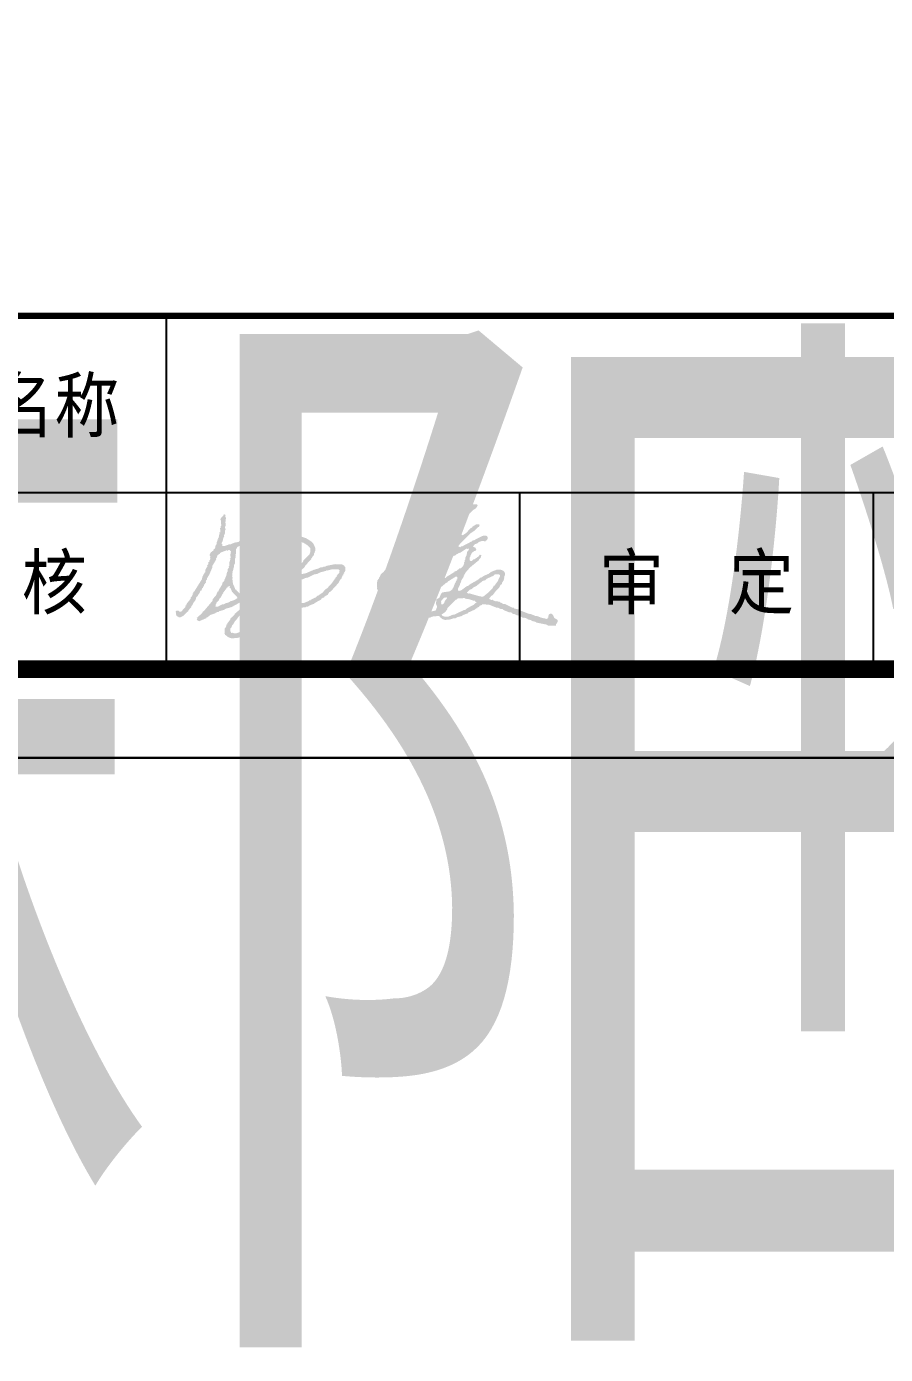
# Model space of a CAD drawing. Extents: x -124594 to 516503, y -3148 to 203159.
# Drawn here: x -102482 to -97625, y 140374 to 147884 of the extents above; entities that cross this region are included whole.
import ezdxf
from ezdxf.enums import TextEntityAlignment as Align

# ---------------------------------------------------------------- set-up
doc = ezdxf.new("R2018")
doc.units = 0
doc.header["$LTSCALE"] = 1000
doc.header["$MEASUREMENT"] = 0
for name, color, linetype in [('_签字', 2, 'Continuous'), ('PUB_TITLE', 4, 'Continuous'), ('S-PL', 2, 'Continuous'), ('图签目录', 255, 'Continuous'), ('打印框线', 7, 'Continuous'), ('标准打印框线2025-06-18-12-15', 7, 'Continuous')]:
    doc.layers.add(name, color=color, linetype=linetype)
doc.styles.get("Standard").update_dxf_attribs({"font": 'gbenor.shx', "bigfont": 'gbcbig.shx'})
doc.styles.add('宋体', font='宋体.ttf')

# ---------------------------------------------------------------- blocks, each defined once
blk = doc.blocks.new('ztwj01_202506190428')
at = {"layer": '_签字'}
h = blk.add_hatch(color=256, dxfattribs=at)
h.dxf.hatch_style = 1
h.paths.add_polyline_path([(24706.3, 1227.9), (24704.4, 1226), (24708.2, 1226)], flags=16)
h.paths.add_polyline_path([(24613.1, 1381.9), (24611.2, 1380), (24615, 1380)], flags=16)
h.paths.add_polyline_path([(24603.6, 935.2), (24601.7, 933.3), (24613.1, 927.6), (24615, 929.5), (24675.9, 912.4), (24693, 910.5), (24721.5, 933.3), (24746.2, 958), (24753.8, 973.2), (24755.7, 971.3), (24774.7, 996), (24788, 1024.5), (24788, 1034), (24780.4, 1037.8), (24759.5, 1037.8), (24750, 1028.3), (24715.8, 1013.1), (24704.4, 1003.6), (24691.1, 999.8), (24654.9, 971.3), (24635.9, 961.8), (24630.2, 954.2), (24618.8, 950.4)], flags=16)
h.paths.add_polyline_path([(24461.1, 811.6), (24459.2, 809.7), (24461.1, 804), (24474.4, 798.3), (24497.2, 798.3), (24523.8, 809.7), (24531.4, 809.7), (24586.5, 836.3), (24592.2, 836.3), (24603.6, 845.8), (24639.7, 864.8), (24656.8, 880.1), (24649.2, 882), (24647.3, 887.7), (24637.8, 887.7), (24635.9, 891.5), (24634, 889.6), (24618.8, 895.3), (24599.8, 899.1), (24597.9, 897.2), (24588.4, 902.9), (24550.4, 901), (24540.9, 893.4), (24542.8, 891.5), (24539, 893.4), (24491.5, 845.8), (24489.6, 838.2), (24478.2, 823)], flags=16)
h.paths.add_polyline_path([(24457.3, 878.2), (24455.4, 876.3), (24457.3, 866.8), (24466.8, 868.7), (24474.4, 876.3), (24472.5, 878.2), (24476.3, 880.1), (24476.3, 885.8), (24489.6, 902.9), (24485.8, 906.7), (24472.5, 904.8), (24464.9, 897.2), (24464.9, 893.4), (24463, 895.3), (24455.4, 885.8)], flags=16)
h.paths.add_polyline_path([(24447.8, 802.1), (24445.9, 800.2), (24449.7, 800.2)], flags=16)
h.paths.add_polyline_path([(24379.3, 967.5), (24377.4, 965.6), (24383.1, 954.2), (24390.7, 954.2), (24402.1, 963.7), (24430.7, 978.9), (24434.5, 984.6), (24445.9, 990.3), (24478.2, 1016.9), (24482, 1016.9), (24485.8, 1022.6), (24529.5, 1049.2), (24531.4, 1053), (24542.8, 1056.8), (24561.8, 1072), (24567.5, 1072), (24580.8, 1085.3), (24586.5, 1100.5), (24584.6, 1104.4), (24588.4, 1108.2), (24588.4, 1117.7), (24592.2, 1121.5), (24592.2, 1129.1), (24599.8, 1146.2), (24603.6, 1165.2), (24613.1, 1176.6), (24609.3, 1184.2), (24605.5, 1180.4), (24597.9, 1182.3), (24563.7, 1159.5), (24554.2, 1157.6), (24552.3, 1153.8), (24544.7, 1151.9), (24533.3, 1142.4), (24527.6, 1142.4), (24520, 1134.8), (24514.3, 1134.8), (24501, 1125.3), (24502.9, 1123.4), (24491.5, 1119.6), (24459.2, 1094.8), (24440.2, 1087.2), (24432.6, 1079.6), (24407.8, 1070.1), (24400.2, 1064.4), (24394.5, 1066.3), (24388.8, 1060.6), (24388.8, 1039.7), (24385, 1034), (24386.9, 1024.5), (24383.1, 1015), (24385, 1003.6), (24381.2, 994.1), (24383.1, 986.5), (24379.3, 982.7)], flags=16)
h.paths.add_polyline_path([(24314.7, 815.4), (24312.8, 813.5), (24316.6, 809.7), (24322.3, 809.7), (24324.2, 813.5), (24331.8, 811.6), (24333.7, 815.4), (24337.5, 813.5), (24345.1, 817.3), (24347, 815.4), (24425, 832.5), (24432.6, 851.5), (24430.7, 864.8), (24426.9, 866.8), (24428.8, 895.3), (24445.9, 904.8), (24455.4, 927.6), (24463, 935.2), (24504.8, 940.9), (24520, 952.3), (24518.1, 954.2), (24523.8, 959.9), (24535.2, 988.4), (24539, 990.3), (24537.1, 994.1), (24544.7, 1003.6), (24542.8, 1007.4), (24546.6, 1009.3), (24548.5, 1020.7), (24544.7, 1024.5), (24539, 1024.5), (24493.4, 996), (24489.6, 990.3), (24485.8, 990.3), (24449.7, 959.9), (24447.8, 961.8), (24430.7, 944.7), (24398.3, 927.6), (24360.3, 897.2), (24348.9, 870.6), (24343.2, 864.8), (24341.3, 857.2), (24337.5, 857.2), (24333.7, 843.9), (24318.5, 826.8)], flags=16)
h.paths.add_polyline_path([(24092.3, 952.3), (24094.2, 959.9), (24092.3, 986.5), (24096.1, 1003.6), (24103.7, 1013.1), (24103.7, 1020.7), (24107.5, 1020.7), (24115.1, 1037.8), (24130.3, 1051.1), (24147.4, 1072), (24219.7, 1125.3), (24272.9, 1157.6), (24280.5, 1167.1), (24286.2, 1193.7), (24286.2, 1208.9), (24290, 1212.7), (24290, 1239.3), (24295.7, 1248.8), (24291.9, 1250.7), (24295.7, 1254.5), (24293.8, 1256.4), (24297.6, 1264), (24295.7, 1267.8), (24303.3, 1319.1), (24309, 1322.9), (24307.1, 1324.8), (24322.3, 1324.8), (24318.5, 1275.4), (24320.4, 1262.1), (24316.6, 1254.5), (24316.6, 1241.2), (24312.8, 1229.8), (24312.8, 1199.4), (24320.4, 1188), (24326.1, 1191.8), (24324.2, 1193.7), (24326.1, 1191.8), (24366, 1214.6), (24369.8, 1220.3), (24375.5, 1220.3), (24394.5, 1235.5), (24398.3, 1235.5), (24400.2, 1239.3), (24402.1, 1237.4), (24432.6, 1258.3), (24470.6, 1296.3), (24482, 1305.8), (24485.8, 1305.8), (24487.7, 1311.5), (24514.3, 1334.3), (24537.1, 1359.1), (24546.6, 1364.8), (24571.3, 1389.5), (24569.4, 1391.4), (24580.8, 1397.1), (24584.6, 1402.8), (24590.3, 1402.8), (24597.9, 1412.3), (24620.7, 1429.4), (24634, 1433.2), (24656.8, 1433.2), (24662.6, 1427.5), (24653, 1410.4), (24639.7, 1402.8), (24613.1, 1378.1), (24599.8, 1370.5), (24535.2, 1311.5), (24531.4, 1311.5), (24510.5, 1288.7), (24480.1, 1267.8), (24474.4, 1267.8), (24455.4, 1248.8), (24455.4, 1245), (24472.5, 1229.8), (24470.6, 1224.1), (24474.4, 1220.3), (24474.4, 1208.9), (24478.2, 1205.1), (24482, 1189.9), (24480.1, 1174.7), (24483.9, 1172.8), (24478.2, 1174.7), (24476.3, 1169), (24474.4, 1172.8), (24472.5, 1170.9), (24466.8, 1172.8), (24453.5, 1188), (24453.5, 1193.7), (24444, 1210.8), (24434.5, 1216.5), (24421.2, 1216.5), (24396.4, 1199.4), (24360.3, 1163.3), (24352.7, 1159.5), (24345.1, 1161.4), (24337.5, 1170.9), (24324.2, 1169), (24309, 1153.8), (24299.5, 1136.7), (24301.4, 1131), (24297.6, 1131), (24295.7, 1110.1), (24291.9, 1108.2), (24293.8, 1100.5), (24288.1, 1087.2), (24288.1, 1070.1), (24284.3, 1064.4), (24284.3, 1049.2), (24280.5, 1039.7), (24282.4, 1034), (24276.7, 1026.4), (24276.7, 1001.7), (24272.9, 997.9), (24271, 986.5), (24267.2, 984.6), (24267.2, 971.3), (24259.6, 946.6), (24255.8, 942.8), (24257.7, 939), (24255.8, 931.4), (24252, 929.5), (24252, 916.2), (24248.2, 912.4), (24242.5, 880.1), (24244.4, 874.4), (24236.8, 855.3), (24236.8, 842), (24233, 838.2), (24234.9, 832.5), (24229.2, 823), (24233, 817.3), (24229.2, 815.4), (24229.2, 804), (24238.7, 796.4), (24257.7, 802.1), (24282.4, 823), (24282.4, 826.8), (24305.2, 851.5), (24303.3, 855.3), (24309, 859.1), (24314.7, 876.3), (24322.3, 882), (24320.4, 883.9), (24329.9, 897.2), (24326.1, 901), (24329.9, 910.5), (24328, 912.4), (24347, 946.6), (24350.8, 959.9), (24348.9, 967.5), (24352.7, 973.2), (24352.7, 984.6), (24348.9, 988.4), (24352.7, 988.4), (24354.6, 1001.7), (24358.4, 1005.5), (24356.5, 1045.4), (24358.4, 1060.6), (24362.2, 1066.3), (24358.4, 1070.1), (24358.4, 1121.5), (24360.3, 1136.7), (24364.1, 1138.6), (24362.2, 1140.5), (24381.2, 1140.5), (24390.7, 1131), (24388.8, 1113.9), (24394.5, 1102.4), (24404, 1100.5), (24415.4, 1106.3), (24440.2, 1129.1), (24447.8, 1131), (24457.3, 1142.4), (24466.8, 1146.2), (24480.1, 1159.5), (24483.9, 1169), (24489.6, 1169), (24540.9, 1216.5), (24548.5, 1220.3), (24558, 1231.7), (24559.9, 1241.2), (24550.4, 1246.9), (24544.7, 1245), (24525.7, 1264), (24523.8, 1277.3), (24527.6, 1279.2), (24527.6, 1283), (24542.8, 1286.8), (24552.3, 1279.2), (24552.3, 1275.4), (24561.8, 1265.9), (24578.9, 1258.3), (24597.9, 1271.6), (24620.7, 1296.3), (24628.3, 1302), (24630.2, 1300.1), (24634, 1307.7), (24653, 1319.1), (24670.2, 1319.1), (24674, 1317.2), (24670.2, 1305.8), (24664.5, 1303.9), (24645.4, 1284.9), (24622.6, 1269.7), (24563.7, 1210.8), (24552.3, 1195.6), (24563.7, 1189.9), (24569.4, 1195.6), (24575.1, 1195.6), (24618.8, 1218.4), (24620.7, 1222.2), (24624.5, 1220.3), (24635.9, 1229.8), (24641.6, 1229.8), (24689.2, 1254.5), (24691.1, 1252.6), (24693, 1256.4), (24710.1, 1256.4), (24715.8, 1252.6), (24719.6, 1245), (24717.7, 1235.5), (24706.3, 1224.1), (24687.3, 1226), (24670.2, 1220.3), (24662.6, 1212.7), (24645.4, 1207), (24635.9, 1193.7), (24653, 1186.1), (24651.1, 1184.2), (24654.9, 1178.5), (24649.2, 1169), (24643.5, 1169), (24630.2, 1159.5), (24620.7, 1140.5), (24620.7, 1134.8), (24616.9, 1132.9), (24616.9, 1117.7), (24622.6, 1112), (24628.3, 1112), (24637.8, 1121.5), (24643.5, 1121.5), (24670.2, 1140.5), (24674, 1148.1), (24683.5, 1146.2), (24679.7, 1131), (24670.2, 1121.5), (24670.2, 1117.7), (24618.8, 1075.8), (24594.1, 1047.3), (24586.5, 1034), (24588.4, 1032.1), (24584.6, 1032.1), (24582.7, 1022.6), (24571.3, 1005.5), (24565.6, 986.5), (24561.8, 984.6), (24561.8, 977), (24550.4, 954.2), (24554.2, 942.8), (24569.4, 946.6), (24599.8, 969.4), (24611.2, 973.2), (24618.8, 980.8), (24662.6, 1005.5), (24681.6, 1020.7), (24683.5, 1018.8), (24696.8, 1028.3), (24723.4, 1039.7), (24738.6, 1051.1), (24772.8, 1064.4), (24797.5, 1062.5), (24810.8, 1054.9), (24816.5, 1045.4), (24816.5, 1030.2), (24812.7, 1028.3), (24814.6, 1020.7), (24810.8, 1018.8), (24812.7, 1015), (24808.9, 1001.7), (24799.4, 988.4), (24799.4, 982.7), (24791.8, 977), (24784.2, 961.8), (24765.2, 942.8), (24748.1, 920), (24740.5, 916.2), (24729.1, 902.9), (24729.1, 897.2), (24740.5, 891.5), (24744.3, 891.5), (24746.2, 895.3), (24748.1, 891.5), (24765.2, 883.9), (24767.1, 885.8), (24786.1, 882), (24795.6, 874.4), (24797.5, 876.3), (24805.1, 870.6), (24818.4, 868.7), (24856.4, 849.6), (24867.8, 847.7), (24869.7, 843.9), (24904, 836.3), (24904, 832.5), (24947.7, 815.4), (24966.7, 811.6), (24987.6, 802.1), (25002.8, 800.2), (25019.9, 792.6), (25054.1, 785), (25059.8, 788.8), (25056, 790.7), (25061.7, 792.6), (25063.6, 807.8), (25069.3, 813.5), (25078.8, 815.4), (25088.3, 807.8), (25095.9, 790.7), (25114.9, 779.3), (25114.9, 769.8), (25109.2, 758.4), (25105.4, 756.5), (25105.4, 747), (25061.7, 747), (25052.2, 752.7), (24995.2, 764.1), (24987.6, 769.8), (24974.3, 771.7), (24961, 779.3), (24949.6, 781.2), (24938.2, 788.8), (24923, 792.6), (24919.2, 790.7), (24911.6, 796.4), (24900.2, 798.3), (24904, 800.2), (24894.4, 802.1), (24890.6, 805.9), (24886.8, 804), (24867.8, 813.5), (24860.2, 813.5), (24862.1, 815.4), (24856.4, 817.3), (24852.6, 823), (24839.3, 823), (24810.8, 834.4), (24801.3, 842), (24791.8, 842), (24776.6, 849.6), (24767.1, 849.6), (24729.1, 864.8), (24689.2, 868.7), (24687.3, 864.8), (24674, 859.1), (24670.2, 853.4), (24660.7, 849.6), (24660.7, 845.8), (24654.9, 845.8), (24647.3, 838.2), (24609.3, 821.1), (24607.4, 817.3), (24577, 805.9), (24575.1, 802.1), (24546.6, 794.5), (24537.1, 788.8), (24527.6, 788.8), (24502.9, 781.2), (24478.2, 779.3), (24461.1, 785), (24442.1, 802.1), (24405.9, 798.3), (24394.5, 792.6), (24381.2, 792.6), (24367.9, 786.9), (24356.5, 786.9), (24322.3, 777.4), (24293.8, 775.5), (24271, 767.9), (24215.9, 760.3), (24206.4, 762.2), (24193.1, 775.5), (24196.9, 785), (24196.9, 809.7), (24200.7, 813.5), (24200.7, 832.5), (24204.5, 836.3), (24206.4, 849.6), (24212.1, 859.1), (24212.1, 876.3), (24219.7, 901), (24223.5, 904.8), (24225.4, 931.4), (24229.2, 937.1), (24227.3, 939), (24233, 950.4), (24233, 958), (24236.8, 959.9), (24234.9, 965.6), (24248.2, 1003.6), (24246.3, 1005.5), (24252, 1022.6), (24255.8, 1058.7), (24265.3, 1089.1), (24263.4, 1096.7), (24267.2, 1098.6), (24265.3, 1104.4), (24269.1, 1113.9), (24263.4, 1119.6), (24240.6, 1112), (24240.6, 1108.2), (24233, 1106.3), (24221.6, 1094.8), (24208.3, 1089.1), (24195, 1077.7), (24191.2, 1077.7), (24183.6, 1068.2), (24177.8, 1066.3), (24153.1, 1043.5), (24126.5, 1013.1), (24109.4, 965.6), (24113.2, 950.4), (24118.9, 942.8), (24117, 937.1), (24122.7, 933.3), (24117, 921.9), (24115.1, 925.7), (24109.4, 923.8), (24107.5, 929.5), (24103.7, 927.6), (24105.6, 933.3), (24094.2, 954.2)])
h.paths.add_polyline_path([(23807.2, 1060.6), (23805.3, 1058.7), (23809.1, 1058.7)], flags=16)
h.paths.add_polyline_path([(23636.1, 925.7), (23634.2, 923.8), (23638, 899.1), (23641.8, 895.3), (23643.7, 897.2), (23651.3, 883.9), (23666.5, 874.4), (23677.9, 874.4), (23710.3, 887.7), (23712.2, 891.5), (23717.9, 889.6), (23717.9, 893.4), (23746.4, 906.7), (23755.9, 916.2), (23759.7, 916.2), (23784.4, 933.3), (23805.3, 956.1), (23809.1, 956.1), (23833.8, 982.7), (23847.1, 999.8), (23847.1, 1003.6), (23856.6, 1011.2), (23852.8, 1015), (23858.5, 1015), (23858.5, 1020.7), (23864.2, 1022.6), (23864.2, 1028.3), (23879.4, 1045.4), (23881.3, 1060.6), (23873.7, 1066.3), (23841.4, 1066.3), (23774.9, 1049.2), (23754, 1039.7), (23735, 1035.9), (23702.6, 1018.8), (23689.3, 1016.9), (23674.1, 1009.3), (23657, 1007.4), (23639.9, 999.8), (23639.9, 959.9), (23634.2, 939)], flags=16)
h.paths.add_polyline_path([(23624.7, 747), (23622.8, 745.1), (23626.6, 745.1)], flags=16)
h.paths.add_polyline_path([(23489.8, 1104.4), (23487.9, 1102.4), (23491.7, 1102.4)], flags=16)
h.paths.add_polyline_path([(23432.7, 963.7), (23430.8, 961.8), (23434.6, 961.8)], flags=16)
h.paths.add_polyline_path([(23371.9, 889.6), (23370, 887.7), (23371.9, 882)], flags=16)
h.paths.add_polyline_path([(23282.6, 1077.7), (23280.7, 1075.8), (23284.5, 1075.8)], flags=16)
h.paths.add_polyline_path([(23275, 1026.4), (23273.1, 1024.5), (23276.9, 1018.8), (23275, 1011.2), (23278.8, 982.7), (23288.3, 961.8), (23292.1, 950.4), (23295.9, 950.4), (23314.9, 929.5), (23335.8, 920), (23370, 931.4), (23390.9, 952.3), (23396.6, 959.9), (23394.7, 963.7), (23396.6, 961.8), (23404.2, 971.3), (23398.5, 973.2), (23404.2, 975.1), (23413.7, 988.4), (23413.7, 994.1), (23421.3, 1001.7), (23419.4, 1005.5), (23423.2, 1007.4), (23425.1, 1016.9), (23434.6, 1028.3), (23432.7, 1032.1), (23436.5, 1032.1), (23442.2, 1049.2), (23446, 1051.1), (23446, 1058.7), (23449.8, 1060.6), (23449.8, 1066.3), (23455.5, 1073.9), (23453.6, 1079.6), (23461.2, 1089.1), (23459.3, 1092.9), (23465, 1106.3), (23465, 1113.9), (23468.8, 1117.7), (23468.8, 1131), (23472.7, 1134.8), (23468.8, 1136.7), (23470.8, 1184.2), (23466.9, 1188), (23463.1, 1201.3), (23449.8, 1216.5), (23434.6, 1224.1), (23409.9, 1224.1), (23392.8, 1218.4), (23387.1, 1220.3), (23383.3, 1214.6), (23362.4, 1214.6), (23356.7, 1208.9), (23352.9, 1210.8), (23343.4, 1205.1), (23322.5, 1201.3), (23303.5, 1191.8), (23295.9, 1178.5), (23295.9, 1153.8), (23292.1, 1150), (23295.9, 1146.2), (23292.1, 1142.4), (23294, 1134.8), (23290.2, 1127.2), (23290.2, 1098.6), (23284.5, 1091), (23284.5, 1073.9), (23280.7, 1070.1), (23278.8, 1056.8), (23275, 1054.9), (23278.8, 1049.2), (23275, 1047.3)], flags=16)
h.paths.add_polyline_path([(23265.5, 1172.8), (23263.6, 1170.9), (23267.4, 1170.9)], flags=16)
h.paths.add_polyline_path([(23265.5, 733.7), (23263.6, 731.8), (23263.6, 716.6), (23269.3, 705.2), (23275, 707.1), (23284.5, 703.3), (23295.9, 703.3), (23328.2, 714.7), (23330.1, 718.5), (23349.1, 726.1), (23390.9, 756.5), (23404.2, 762.2), (23411.8, 769.8), (23423.2, 773.6), (23430.8, 783.1), (23440.3, 786.9), (23465, 809.7), (23468.8, 809.7), (23505, 840.1), (23529.7, 864.8), (23548.7, 891.5), (23554.4, 895.3), (23554.4, 899.1), (23567.7, 912.4), (23567.7, 918.1), (23577.2, 931.4), (23577.2, 937.1), (23563.9, 944.7), (23560.1, 942.8), (23535.4, 946.6), (23533.5, 942.8), (23527.8, 944.7), (23512.6, 939), (23486, 939), (23482.2, 935.2), (23480.3, 937.1), (23434.6, 925.7), (23423.2, 920), (23423.2, 912.4), (23427, 912.4), (23428.9, 908.6), (23409.9, 889.6), (23400.4, 885.8), (23400.4, 882), (23396.6, 878.2), (23394.7, 880.1), (23392.8, 872.5), (23385.2, 864.8), (23381.4, 864.8), (23335.8, 819.2), (23316.8, 805.9), (23294, 775.5), (23288.3, 771.7), (23288.3, 766), (23284.5, 766), (23280.7, 754.6), (23273.1, 748.9), (23271.2, 739.4)], flags=16)
h.paths.add_polyline_path([(23246.5, 969.4), (23244.6, 967.5), (23248.4, 967.5)], flags=16)
h.paths.add_polyline_path([(23179.9, 859.1), (23178, 857.2), (23181.8, 853.4), (23195.1, 855.3), (23216, 866.8), (23229.3, 868.7), (23233.2, 872.5), (23254.1, 878.2), (23265.5, 885.8), (23273.1, 885.8), (23280.7, 891.5), (23282.6, 889.6), (23303.5, 902.9), (23301.6, 910.5), (23276.9, 933.3), (23278.8, 935.2), (23275, 939), (23273.1, 937.1), (23269.3, 948.5), (23265.5, 950.4), (23269.3, 952.3), (23257.9, 965.6), (23261.7, 967.5), (23259.8, 971.3), (23252.2, 969.4), (23246.5, 961.8), (23240.8, 959.9), (23240.8, 956.1), (23221.7, 931.4), (23225.5, 927.6), (23219.8, 927.6), (23208.4, 904.8), (23202.7, 901), (23198.9, 891.5), (23183.7, 874.4), (23185.6, 868.7), (23181.8, 868.7)], flags=16)
h.paths.add_polyline_path([(22955.6, 815.4), (22955.6, 823), (22953.7, 824.9), (22959.4, 832.5), (22972.7, 830.6), (22976.5, 824.9), (22986, 826.8), (23007, 849.6), (23010.8, 855.3), (23008.9, 859.1), (23014.6, 862.9), (23016.5, 870.6), (23039.3, 899.1), (23039.3, 906.7), (23046.9, 914.3), (23050.7, 923.8), (23048.8, 927.6), (23054.5, 929.5), (23052.6, 933.3), (23056.4, 935.2), (23056.4, 939), (23064, 942.8), (23062.1, 944.7), (23103.9, 1011.2), (23103.9, 1018.8), (23107.7, 1020.7), (23105.8, 1022.6), (23113.4, 1039.7), (23117.2, 1041.6), (23115.3, 1045.4), (23122.9, 1049.2), (23122.9, 1062.5), (23128.6, 1073.9), (23134.3, 1081.5), (23132.4, 1087.2), (23140, 1096.7), (23140, 1106.3), (23145.7, 1106.3), (23145.7, 1115.8), (23151.4, 1125.3), (23147.6, 1136.7), (23149.5, 1134.8), (23151.4, 1138.6), (23145.7, 1146.2), (23153.3, 1161.4), (23168.5, 1172.8), (23170.4, 1180.4), (23174.2, 1180.4), (23179.9, 1191.8), (23178, 1197.5), (23185.6, 1207), (23185.6, 1222.2), (23187.5, 1220.3), (23191.3, 1227.9), (23189.4, 1233.6), (23195.1, 1235.5), (23193.2, 1239.3), (23197, 1243.1), (23202.7, 1269.7), (23200.8, 1273.5), (23206.5, 1275.4), (23204.6, 1277.3), (23208.4, 1281.1), (23204.6, 1298.2), (23210.3, 1302), (23208.4, 1309.6), (23212.2, 1313.4), (23210.3, 1342), (23206.5, 1347.7), (23216, 1362.9), (23223.6, 1366.7), (23223.6, 1370.5), (23219.8, 1372.4), (23223.6, 1370.5), (23227.4, 1378.1), (23231.2, 1378.1), (23227.4, 1376.2), (23235.1, 1374.3), (23235.1, 1370.5), (23238.9, 1368.6), (23235.1, 1366.7), (23235.1, 1361), (23238.9, 1359.1), (23237, 1336.2), (23233.2, 1330.5), (23237, 1328.6), (23237, 1311.5), (23233.2, 1303.9), (23237, 1290.6), (23233.2, 1283), (23233.2, 1267.8), (23227.4, 1258.3), (23229.3, 1252.6), (23223.6, 1243.1), (23221.7, 1229.8), (23214.1, 1212.7), (23216, 1207), (23217.9, 1208.9), (23217.9, 1197.5), (23231.2, 1197.5), (23257.9, 1207), (23265.5, 1207), (23286.4, 1216.5), (23309.2, 1220.3), (23316.8, 1226), (23366.2, 1243.1), (23370, 1241.2), (23408, 1248.8), (23413.7, 1252.6), (23415.6, 1250.7), (23434.6, 1254.5), (23457.4, 1250.7), (23476.5, 1237.4), (23482.2, 1226), (23489.8, 1222.2), (23487.9, 1218.4), (23491.7, 1218.4), (23489.8, 1214.6), (23497.4, 1197.5), (23495.5, 1191.8), (23499.3, 1188), (23499.3, 1132.9), (23495.5, 1129.1), (23497.4, 1125.3), (23491.7, 1108.2), (23493.6, 1100.5), (23484.1, 1079.6), (23486, 1075.8), (23474.6, 1053), (23474.6, 1043.5), (23472.7, 1047.3), (23468.8, 1037.8), (23465, 1035.9), (23468.8, 1034), (23463.1, 1030.2), (23459.3, 1015), (23455.5, 1015), (23451.7, 1001.7), (23442.2, 990.3), (23436.5, 965.6), (23444.1, 958), (23459.3, 959.9), (23465, 963.7), (23510.7, 965.6), (23548.7, 973.2), (23571.5, 973.2), (23590.5, 969.4), (23601.9, 975.1), (23603.8, 978.9), (23600, 984.6), (23603.8, 986.5), (23596.2, 1009.3), (23598.1, 1015), (23594.3, 1015), (23594.3, 1028.3), (23598.1, 1032.1), (23596.2, 1035.9), (23594.3, 1034), (23596.2, 1051.1), (23590.5, 1056.8), (23592.4, 1085.3), (23588.6, 1089.1), (23590.5, 1127.2), (23586.7, 1150), (23590.5, 1159.5), (23605.7, 1159.5), (23611.4, 1155.7), (23619, 1125.3), (23622.8, 1121.5), (23619, 1117.7), (23622.8, 1115.8), (23622.8, 1087.2), (23634.2, 1072), (23641.8, 1072), (23653.2, 1081.5), (23653.2, 1085.3), (23676, 1110.1), (23674.1, 1112), (23712.2, 1151.9), (23716, 1165.2), (23716, 1186.1), (23700.7, 1201.3), (23676, 1216.5), (23670.3, 1216.5), (23668.4, 1220.3), (23657, 1222.2), (23641.8, 1229.8), (23636.1, 1227.9), (23630.4, 1233.6), (23611.4, 1239.3), (23596.2, 1239.3), (23594.3, 1243.1), (23565.8, 1248.8), (23560.1, 1258.3), (23562, 1271.6), (23573.4, 1277.3), (23584.8, 1273.5), (23590.5, 1275.4), (23615.2, 1265.9), (23645.6, 1260.2), (23658.9, 1252.6), (23693.1, 1241.2), (23719.8, 1224.1), (23733.1, 1210.8), (23744.5, 1186.1), (23744.5, 1170.9), (23740.7, 1167.1), (23742.6, 1163.3), (23736.9, 1155.7), (23736.9, 1146.2), (23731.2, 1144.3), (23735, 1142.4), (23729.3, 1138.6), (23723.6, 1127.2), (23719.8, 1127.2), (23721.7, 1123.4), (23693.1, 1092.9), (23693.1, 1089.1), (23689.3, 1089.1), (23681.7, 1075.8), (23666.5, 1062.5), (23666.5, 1056.8), (23662.7, 1058.7), (23662.7, 1054.9), (23653.2, 1047.3), (23655.1, 1043.5), (23657, 1045.4), (23651.3, 1039.7), (23653.2, 1035.9), (23691.2, 1043.5), (23735, 1062.5), (23761.6, 1070.1), (23776.8, 1077.7), (23780.6, 1075.8), (23793.9, 1081.5), (23797.7, 1079.6), (23809.1, 1085.3), (23856.6, 1094.8), (23896.5, 1092.9), (23906, 1087.2), (23913.6, 1077.7), (23913.6, 1056.8), (23906, 1045.4), (23907.9, 1041.6), (23902.2, 1041.6), (23902.2, 1032.1), (23898.4, 1030.2), (23890.8, 1011.2), (23885.1, 1007.4), (23875.6, 988.4), (23831.9, 940.9), (23822.4, 935.2), (23814.8, 921.9), (23797.7, 912.4), (23792, 904.8), (23786.3, 904.8), (23776.8, 897.2), (23778.7, 895.3), (23746.4, 878.2), (23736.9, 870.6), (23719.8, 864.8), (23698.8, 853.4), (23695, 855.3), (23687.4, 849.6), (23683.6, 851.5), (23664.6, 847.7), (23647.5, 855.3), (23636.1, 851.5), (23636.1, 847.7), (23632.3, 845.8), (23632.3, 838.2), (23628.5, 836.3), (23630.4, 779.3), (23626.6, 775.5), (23626.6, 739.4), (23620.9, 720.4), (23620.9, 686.2), (23615.2, 669.1), (23611.4, 640.6), (23613.3, 631.1), (23609.5, 625.3), (23611.4, 623.4), (23605.7, 604.4), (23605.7, 585.4), (23609.5, 583.5), (23605.7, 577.8), (23605.7, 473.3), (23601.9, 469.5), (23603.8, 444.8), (23600, 435.3), (23598.1, 412.5), (23594.3, 410.6), (23590.5, 399.2), (23581, 391.6), (23567.7, 391.6), (23560.1, 399.2), (23560.1, 412.5), (23556.3, 416.3), (23560.1, 416.3), (23565.8, 427.7), (23565.8, 469.5), (23569.6, 479), (23569.6, 553.1), (23573.4, 555), (23573.4, 558.8), (23569.6, 560.7), (23573.4, 564.5), (23571.5, 617.7), (23575.3, 621.5), (23575.3, 629.2), (23571.5, 631.1), (23579.1, 638.7), (23575.3, 644.4), (23582.9, 671), (23581, 690), (23586.7, 703.3), (23584.8, 707.1), (23590.5, 709), (23588.6, 739.4), (23592.4, 741.3), (23590.5, 745.1), (23594.3, 752.7), (23594.3, 773.6), (23598.1, 775.5), (23594.3, 792.6), (23598.1, 798.3), (23594.3, 805.9), (23598.1, 807.8), (23598.1, 811.6), (23594.3, 813.5), (23598.1, 815.4), (23596.2, 832.5), (23600, 836.3), (23596.2, 842), (23600, 845.8), (23600, 880.1), (23594.3, 887.7), (23588.6, 889.6), (23584.8, 885.8), (23588.6, 882), (23582.9, 885.8), (23582.9, 878.2), (23581, 882), (23520.2, 815.4), (23516.4, 815.4), (23495.5, 794.5), (23461.2, 771.7), (23455.5, 764.1), (23446, 758.4), (23447.9, 756.5), (23440.3, 754.6), (23408, 731.8), (23370, 710.9), (23358.6, 699.5), (23339.6, 693.8), (23309.2, 678.6), (23271.2, 674.8), (23250.3, 682.4), (23237, 693.8), (23233.2, 693.8), (23233.2, 699.5), (23227.4, 699.5), (23231.2, 701.4), (23231.2, 731.8), (23235.1, 733.7), (23240.8, 745.1), (23240.8, 752.7), (23246.5, 754.6), (23244.6, 756.5), (23261.7, 779.3), (23265.5, 788.8), (23288.3, 809.7), (23288.3, 813.5), (23368.1, 882), (23366.2, 889.6), (23356.7, 885.8), (23345.3, 887.7), (23341.5, 883.9), (23326.3, 882), (23320.6, 876.3), (23314.9, 876.3), (23269.3, 851.5), (23240.8, 843.9), (23227.4, 836.3), (23200.8, 828.7), (23197, 824.9), (23191.3, 824.9), (23174.2, 815.4), (23151.4, 807.8), (23134.3, 794.5), (23130.5, 794.5), (23126.7, 788.8), (23086.8, 771.7), (23079.2, 775.5), (23073.5, 783.1), (23077.3, 788.8), (23073.5, 790.7), (23103.9, 817.3), (23105.8, 821.1), (23102, 823), (23105.8, 821.1), (23109.6, 828.7), (23113.4, 828.7), (23162.8, 887.7), (23162.8, 895.3), (23183.7, 920), (23191.3, 939), (23197, 940.9), (23197, 946.6), (23217.9, 980.8), (23217.9, 988.4), (23231.2, 1001.7), (23229.3, 1003.6), (23240.8, 1030.2), (23244.6, 1049.2), (23248.4, 1053), (23248.4, 1066.3), (23256, 1075.8), (23254.1, 1081.5), (23257.9, 1085.3), (23257.9, 1104.4), (23263.6, 1121.5), (23263.6, 1125.3), (23259.8, 1127.2), (23265.5, 1129.1), (23263.6, 1148.1), (23267.4, 1165.2), (23259.8, 1174.7), (23252.2, 1174.7), (23248.4, 1170.9), (23240.8, 1172.8), (23237, 1169), (23233.2, 1170.9), (23231.2, 1167.1), (23229.3, 1169), (23204.6, 1157.6), (23204.6, 1153.8), (23191.3, 1146.2), (23185.6, 1129.1), (23181.8, 1127.2), (23183.7, 1121.5), (23160.9, 1083.4), (23160.9, 1073.9), (23143.8, 1034), (23130.5, 1013.1), (23132.4, 1009.3), (23124.8, 999.8), (23126.7, 988.4), (23124.8, 990.3), (23113.4, 975.1), (23115.3, 971.3), (23107.7, 965.6), (23109.6, 961.8), (23103.9, 958), (23100.1, 944.7), (23094.4, 944.7), (23088.7, 929.5), (23079.2, 918.1), (23081.1, 914.3), (23075.4, 912.4), (23069.7, 904.8), (23067.8, 893.4), (23052.6, 872.5), (23052.6, 868.7), (23043.1, 857.2), (23043.1, 851.5), (23029.8, 838.2), (23031.7, 836.3), (23024.1, 830.6), (23026, 828.7), (23016.5, 823), (23020.3, 819.2), (23016.5, 821.1), (22997.5, 802.1), (22982.2, 794.5), (22972.7, 794.5), (22957.5, 804), (22959.4, 807.8), (22955.6, 809.7)])
for p, q in [((22900, 2500), (22900, 500)), ((12900, 1500), (41500, 1500)), ((24900, 1500), (24900, 500)), ((26900, 1500), (26900, 500))]:
    blk.add_line(p, q)
at = {"const_width": 35.9}
blk.add_lwpolyline([(2500, 2500), (41500, 2500)], dxfattribs=at)
at = {"style": '宋体', "width": 0.9}
for s, p in [('工程名称', (21900, 2000)), ('审  核', (21900, 1000)), ('审  定', (25900, 1000))]:
    blk.add_text(s, height=300, rotation=359.99999, dxfattribs=at).set_placement(p, align=Align.MIDDLE)
at = {"layer": '图签目录', "style": '宋体', "width": 0.8}
for tag, p in [('图纸编号', (40208.3, 2013)), ('图纸时间', (32025.4, 1027.6)), ('设计号', (35900, 1000))]:
    blk.add_attdef(tag, text='', height=300, dxfattribs=at).set_placement(p, align=Align.MIDDLE)
at = {"layer": '图签目录', "lineweight": 30, "width": 0.8, "flags": 104}
for tag, p in [('建设单位', (17900, 1966.4)), ('工程名称', (25900, 1992)), ('图纸名称', (33900, 2000))]:
    blk.add_attdef(tag, text='', height=300, dxfattribs=at).set_placement(p, align=Align.MIDDLE_CENTER)
at = {"layer": '图签目录', "style": '宋体', "width": 0.8}
for tag, p in [('65', (37896.6, 864.2)), ('3', (40196.8, 846.9))]:
    blk.add_attdef(tag, text='', height=300, dxfattribs=at).set_placement(p, align=Align.CENTER)

msp = doc.modelspace()

# ---------------------------------------------------------------- linework, layer by layer
at = {"layer": 'PUB_TITLE'}
msp.add_lwpolyline([(-124593.5, 143749), (-82593.5, 143749), (-82593.5, 173449), (-124593.5, 173449)], close=True, dxfattribs=at)
at = {"layer": 'PUB_TITLE', "const_width": 100}
msp.add_lwpolyline([(-122093.5, 144249), (-83093.5, 144249), (-83093.5, 172949), (-122093.5, 172949)], close=True, dxfattribs=at)
at = {"layer": 'S-PL', "ltscale": 0.3}
msp.add_lwpolyline([(-124593.5, 173449), (-82593.5, 173449), (-82593.5, 143749), (-124593.5, 143749)], close=True, dxfattribs=at)
at = {"layer": '打印框线'}
msp.add_lwpolyline([(-124593.5, 143749), (-124593.5, 173449), (-82593.5, 173449), (-82593.5, 143749)], close=True, dxfattribs=at)
at = {"layer": '标准打印框线2025-06-18-12-15'}
msp.add_lwpolyline([(-124593.5, 143749), (-82593.5, 143749), (-82593.5, 173449), (-124593.5, 173449)], close=True, dxfattribs=at)

# ---------------------------------------------------------------- block references
at = {"layer": '打印框线'}
ref = msp.add_blockref('ztwj01_202506190428', (-124593.5, 143749), dxfattribs=at)
lines = msp.add_mtext('\\W0.8000;麻阳苗族自治县工业园投资开发有限公司', dxfattribs={"layer": '图签目录', "insert": (-106693.5, 145715.4), "char_height": 4792.028, "attachment_point": 1})
ref.add_attrib('建设单位', '', (-106693.5, 145715.4), dxfattribs={"flags": 104}).embed_mtext(lines)
lines = msp.add_mtext('\\W0.8000;怀化市麻阳苗族自治县省级工业集中区标准化厂房及配套基础设施建设项目', dxfattribs={"layer": '图签目录', "insert": (-98693.5, 145741), "char_height": 3194.686, "attachment_point": 1})
ref.add_attrib('工程名称', '', (-98693.5, 145741), dxfattribs={"flags": 104}).embed_mtext(lines)

doc.saveas('drawing.dxf')
